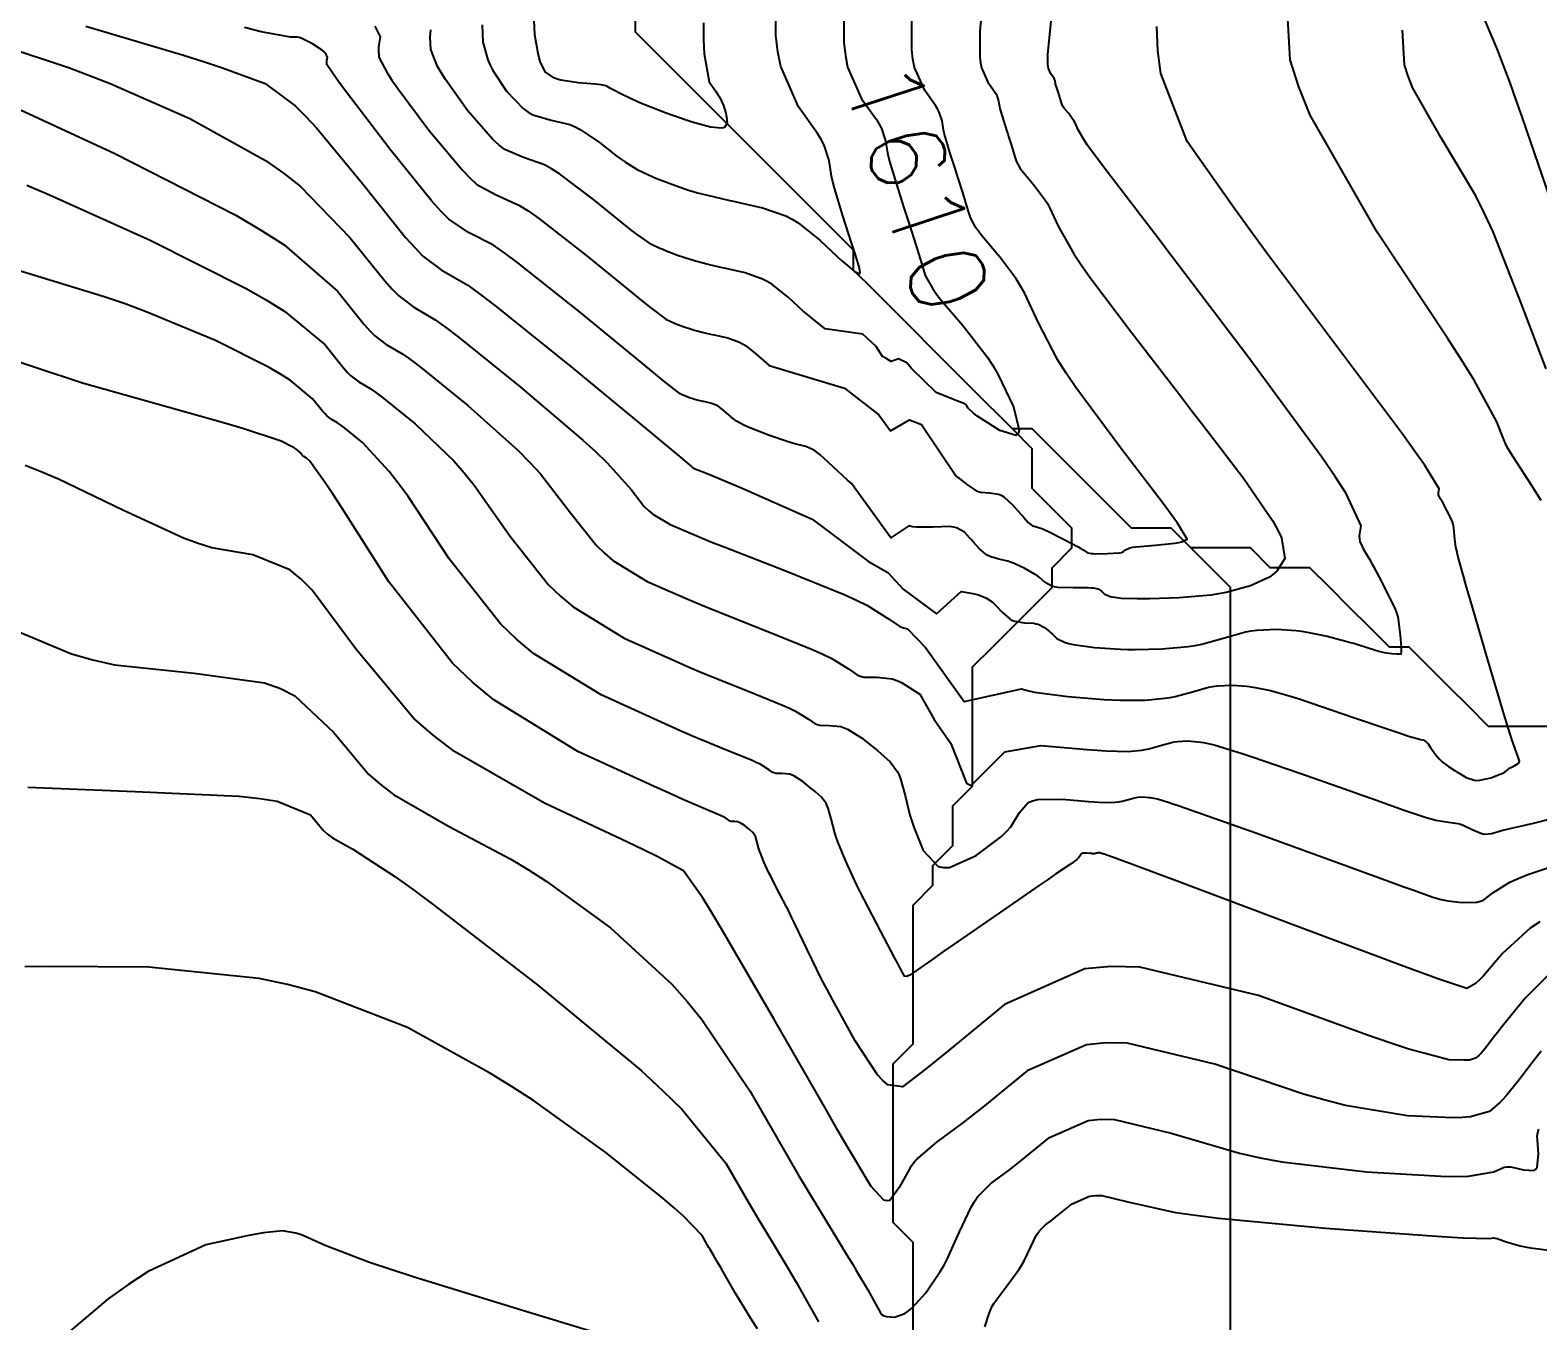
# Model space of a CAD drawing. Header units: metres. Extents: x 837117 to 838477, y 1189012 to 1191015.
# Drawn here: x 837686.6 to 837762.5, y 1190836.9 to 1190901.9 of the extents above; entities that cross this region are included whole.
import ezdxf

# ---------------------------------------------------------------- set-up
doc = ezdxf.new("R2010")
doc.units = ezdxf.units.M
doc.header["$LTSCALE"] = 0.3
doc.layers.add('COTAS 10', color=1, linetype='Continuous')
doc.layers.add('COTAS INT', color=252, linetype='Continuous')
doc.layers.add('DRENAJE', color=5, linetype='Continuous', lineweight=25)
doc.styles.get("Standard").update_dxf_attribs({"font": 'simplex.shx'})

msp = doc.modelspace()

# ---------------------------------------------------------------- linework, layer by layer
at = {"layer": 'COTAS 10'}
for points, elevation in [([(837762.673, 1190878.242), (837762.196, 1190879.019), (837761.275, 1190880.45), (837760.97, 1190880.934), (837760.881, 1190881.115), (837760.791, 1190881.316), (837760.45, 1190882.212), (837759.309, 1190884.301), (837758.715, 1190885.255), (837758, 1190886.372), (837754.41, 1190891.762), (837751.04, 1190897.657), (837750.464, 1190899.092), (837750.041, 1190900.442), (837749.803, 1190904.607)], 1620), ([(837727.535, 1190904.194), (837727.541, 1190901.321), (837727.622, 1190900.67), (837727.737, 1190900.083), (837728.44, 1190898.487), (837729.189, 1190897.442), (837729.334, 1190897.202), (837729.451, 1190896.984), (837729.647, 1190896.374), (837729.742, 1190895.753), (837729.795, 1190895.527), (837729.86, 1190895.278), (837730.192, 1190894.184), (837730.577, 1190892.997), (837730.676, 1190892.689), (837730.771, 1190892.39), (837731.086, 1190891.388), (837731.47, 1190890.147), (837731.644, 1190889.585), (837732.025, 1190888.909), (837732.214, 1190888.648), (837732.439, 1190888.356), (837733.552, 1190887.038), (837734.762, 1190885.486), (837735.048, 1190885.047), (837735.312, 1190884.604), (837736.091, 1190882.973), (837736.374, 1190881.782), (837736.326, 1190881.617), (837736.224, 1190881.524), (837735.398, 1190881.78), (837734.435, 1190882.39), (837734.246, 1190882.52), (837734.091, 1190882.632), (837733.811, 1190882.895), (837733.748, 1190883.021), (837733.73, 1190883.046), (837733.712, 1190883.068), (837733.645, 1190883.112), (837733.38, 1190883.211), (837733.238, 1190883.267), (837733.066, 1190883.335), (837732.195, 1190883.685), (837730.959, 1190884.898), (837730.713, 1190885.182), (837730.295, 1190885.391), (837729.937, 1190885.241), (837729.625, 1190885.433), (837729.49, 1190885.496), (837729.175, 1190885.998), (837728.499, 1190886.633), (837726.612, 1190886.892), (837725.911, 1190887.441), (837725.709, 1190887.611), (837725.504, 1190887.788), (837724.735, 1190888.493), (837723.923, 1190889.14), (837723.691, 1190889.281), (837723.456, 1190889.405), (837722.58, 1190889.715), (837721.748, 1190889.902), (837721.541, 1190889.948), (837721.344, 1190889.992), (837720.715, 1190890.133), (837720.133, 1190890.28), (837719.966, 1190890.329), (837719.797, 1190890.381), (837719.163, 1190890.597), (837718.566, 1190890.827), (837718.42, 1190890.887), (837718.283, 1190890.947), (837717.856, 1190891.149), (837717.18, 1190891.615), (837716.886, 1190891.84), (837716.545, 1190892.107), (837714.928, 1190893.418), (837713.22, 1190894.704), (837712.823, 1190894.955), (837712.458, 1190895.16), (837711.413, 1190895.521), (837710.474, 1190895.922), (837710.176, 1190896.153), (837709.862, 1190896.435), (837708.593, 1190897.889), (837707.472, 1190899.451), (837707.252, 1190899.802), (837707.071, 1190900.117), (837706.743, 1190900.963), (837706.713, 1190901.593), (837706.719, 1190901.772), (837706.732, 1190901.953)], 1610), ([(837684.919, 1190898.449), (837690.814, 1190895.723), (837696.912, 1190892.623), (837698.213, 1190891.852), (837699.345, 1190891.12), (837702.037, 1190888.793), (837703.383, 1190887.117), (837703.669, 1190886.795), (837703.916, 1190886.535), (837704.492, 1190886.108), (837705.32, 1190885.623), (837705.727, 1190885.325), (837706.21, 1190884.957), (837708.595, 1190883.038), (837711.145, 1190880.762), (837711.732, 1190880.168), (837712.268, 1190879.59), (837713.773, 1190877.633), (837715.077, 1190875.975), (837715.485, 1190875.585), (837715.914, 1190875.225), (837717.633, 1190874.173), (837719.682, 1190873.27), (837720.318, 1190873.003), (837720.984, 1190872.73), (837723.639, 1190871.683), (837726.007, 1190870.723), (837726.493, 1190870.504), (837726.905, 1190870.306), (837727.78, 1190869.76), (837728.238, 1190869.444), (837728.388, 1190869.391), (837728.547, 1190869.354), (837729.206, 1190869.341), (837729.979, 1190869.262), (837730.211, 1190869.182), (837730.45, 1190869.077), (837731.38, 1190868.488), (837732.092, 1190867.217), (837732.94, 1190866.006), (837733.727, 1190864.008), (837733.969, 1190863.887), (837735.664, 1190865.582), (837737.468, 1190865.899), (837739.802, 1190865.697), (837740.309, 1190865.661), (837740.756, 1190865.634), (837741.866, 1190865.608), (837742.552, 1190865.673), (837742.732, 1190865.702), (837742.907, 1190865.736), (837743.5, 1190865.901), (837744.053, 1190866.056), (837744.203, 1190866.084), (837744.35, 1190866.106), (837744.868, 1190866.131), (837745.38, 1190866.092), (837745.524, 1190866.073), (837745.669, 1190866.051), (837746.198, 1190865.942), (837747.186, 1190865.642), (837747.62, 1190865.499), (837748.123, 1190865.33), (837750.522, 1190864.505), (837753.063, 1190863.616), (837753.657, 1190863.406), (837754.203, 1190863.213), (837755.778, 1190862.648), (837756.888, 1190862.274), (837757.141, 1190862.202), (837757.371, 1190862.142), (837758.004, 1190862.038), (837758.481, 1190861.972), (837758.611, 1190861.936), (837758.741, 1190861.894), (837759.205, 1190861.677), (837759.635, 1190861.484), (837759.744, 1190861.457), (837759.848, 1190861.44), (837760.184, 1190861.472), (837760.523, 1190861.576), (837760.629, 1190861.605), (837760.739, 1190861.633), (837761.18, 1190861.737), (837761.781, 1190861.874), (837761.992, 1190861.925), (837762.223, 1190861.98), (837763.22, 1190862.225)], 1620), ([(837684.808, 1190872.111), (837688.632, 1190870.528), (837689.712, 1190870.222), (837690.8, 1190869.972), (837694.808, 1190869.545), (837698.359, 1190869.056), (837699.16, 1190868.767), (837699.882, 1190868.411), (837701.833, 1190866.571), (837703.595, 1190864.46), (837704.199, 1190863.934), (837704.853, 1190863.433), (837707.631, 1190861.833), (837710.773, 1190860.174), (837711.655, 1190859.636), (837712.544, 1190859.063), (837715.798, 1190856.71), (837718.876, 1190853.883), (837719.653, 1190853.012), (837720.397, 1190852.102), (837722.812, 1190848.498), (837724.777, 1190845.089), (837725.236, 1190844.303), (837725.659, 1190843.586), (837726.883, 1190841.565), (837727.768, 1190840.133), (837727.979, 1190839.787), (837728.173, 1190839.463), (837728.75, 1190838.473), (837729.144, 1190837.77), (837729.223, 1190837.627), (837729.29, 1190837.506), (837729.424, 1190837.254), (837729.557, 1190837.167), (837729.623, 1190837.149), (837729.701, 1190837.135), (837730.091, 1190837.107), (837730.621, 1190837.29), (837730.789, 1190837.409), (837730.966, 1190837.557), (837731.678, 1190838.337), (837732.407, 1190839.399), (837732.594, 1190839.725), (837732.775, 1190840.065), (837733.375, 1190841.407), (837733.956, 1190842.65), (837734.126, 1190842.927), (837734.3, 1190843.176), (837734.957, 1190843.834), (837735.824, 1190844.476), (837736.131, 1190844.715), (837736.466, 1190844.981), (837737.913, 1190846.161), (837739.848, 1190847.018), (837740.49, 1190847.079), (837741.178, 1190847.065), (837744.045, 1190846.379), (837747.481, 1190845.36), (837748.527, 1190845.135), (837749.613, 1190844.935), (837753.879, 1190844.42), (837757.62, 1190844.207), (837758.376, 1190844.197), (837759.011, 1190844.209), (837760.29, 1190844.427), (837760.817, 1190844.661), (837760.977, 1190844.682), (837761.142, 1190844.684), (837761.789, 1190844.532), (837762.322, 1190844.485), (837762.415, 1190844.552), (837762.485, 1190844.655), (837762.542, 1190845.318), (837762.486, 1190846.053), (837762.484, 1190846.201), (837762.489, 1190846.326), (837762.556, 1190846.578)], 1630)]:
    msp.add_lwpolyline(points, dxfattribs=dict(at, elevation=elevation))
at = {"layer": 'COTAS INT'}
for points, elevation in [([(837709.319, 1190902.211), (837709.362, 1190901.337), (837709.605, 1190900.439), (837709.723, 1190900.175), (837709.862, 1190899.904), (837710.548, 1190898.869), (837711.396, 1190897.989), (837711.638, 1190897.815), (837711.884, 1190897.671), (837712.797, 1190897.403), (837713.74, 1190897.188), (837714.004, 1190897.077), (837714.27, 1190896.944), (837715.242, 1190896.28), (837716.129, 1190895.578), (837716.341, 1190895.422), (837716.538, 1190895.283), (837717.131, 1190894.916), (837717.703, 1190894.645), (837717.887, 1190894.566), (837718.082, 1190894.485), (837718.88, 1190894.177), (837719.728, 1190893.888), (837719.955, 1190893.818), (837720.178, 1190893.753), (837720.956, 1190893.556), (837721.798, 1190893.368), (837722.062, 1190893.309), (837722.339, 1190893.247), (837723.452, 1190892.997), (837724.624, 1190892.582), (837724.938, 1190892.416), (837725.249, 1190892.228), (837726.335, 1190891.363), (837727.248, 1190890.505), (837727.449, 1190890.322), (837727.628, 1190890.161), (837728.088, 1190889.778), (837728.316, 1190889.674), (837728.348, 1190889.69), (837728.367, 1190889.726), (837728.324, 1190890.018), (837728.118, 1190890.667), (837728.034, 1190890.927), (837727.938, 1190891.223), (837727.494, 1190892.583), (837727.07, 1190893.979), (837726.988, 1190894.297), (837726.92, 1190894.585), (837726.799, 1190895.377), (837726.549, 1190896.154), (837726.399, 1190896.432), (837726.215, 1190896.738), (837725.26, 1190898.071), (837724.364, 1190900.106), (837724.217, 1190900.855), (837724.114, 1190901.684), (837724.105, 1190905.348)], 1608), ([(837734.614, 1190904.261), (837734.393, 1190901.887), (837734.396, 1190900.594), (837734.433, 1190900.302), (837734.484, 1190900.037), (837734.801, 1190899.319), (837735.137, 1190898.849), (837735.202, 1190898.742), (837735.255, 1190898.643), (837735.343, 1190898.369), (837735.386, 1190898.09), (837735.41, 1190897.988), (837735.439, 1190897.876), (837735.588, 1190897.384), (837735.762, 1190896.85), (837735.806, 1190896.711), (837735.849, 1190896.577), (837735.99, 1190896.126), (837736.163, 1190895.568), (837736.242, 1190895.315), (837736.413, 1190895.011), (837736.498, 1190894.894), (837736.599, 1190894.763), (837737.1, 1190894.169), (837737.66, 1190893.43), (837737.799, 1190893.207), (837737.93, 1190892.975), (837738.346, 1190892.072), (837739.138, 1190890.665), (837739.507, 1190890.117), (837739.941, 1190889.499), (837742.048, 1190886.693), (837744.45, 1190883.59), (837745.07, 1190882.785), (837745.671, 1190882.003), (837747.677, 1190879.372), (837749.14, 1190877.243), (837749.399, 1190876.777), (837749.594, 1190876.365), (837749.77, 1190875.322), (837749.359, 1190874.688), (837749.184, 1190874.534), (837748.984, 1190874.388), (837748.039, 1190873.939), (837746.808, 1190873.61), (837746.427, 1190873.541), (837746.028, 1190873.481), (837744.439, 1190873.344), (837742.958, 1190873.294), (837742.627, 1190873.289), (837742.329, 1190873.288), (837741.538, 1190873.317), (837741.063, 1190873.38), (837740.964, 1190873.401), (837740.88, 1190873.424), (837740.694, 1190873.517), (837740.597, 1190873.618), (837740.568, 1190873.644), (837740.538, 1190873.671), (837740.423, 1190873.762), (837740.148, 1190873.827), (837740.017, 1190873.838), (837739.862, 1190873.845), (837739.104, 1190873.841), (837738.331, 1190873.866), (837738.166, 1190873.892), (837738.023, 1190873.925), (837737.682, 1190874.113), (837737.402, 1190874.367), (837737.297, 1190874.443), (837737.18, 1190874.521), (837736.658, 1190874.822), (837736.092, 1190875.086), (837735.948, 1190875.14), (837735.808, 1190875.187), (837735.35, 1190875.289), (837734.945, 1190875.4), (837734.838, 1190875.453), (837734.735, 1190875.515), (837734.384, 1190875.818), (837734.065, 1190876.169), (837733.982, 1190876.261), (837733.901, 1190876.351), (837733.627, 1190876.659), (837733.23, 1190876.875), (837733.071, 1190876.908), (837732.891, 1190876.929), (837732.062, 1190876.908), (837731.204, 1190876.899), (837731.006, 1190876.928), (837730.824, 1190876.971), (837729.91, 1190876.366), (837727.925, 1190879.096), (837727.724, 1190879.273), (837726.996, 1190879.965), (837726.344, 1190880.565), (837726.19, 1190880.683), (837726.047, 1190880.781), (837725.629, 1190880.965), (837725.141, 1190881.081), (837724.955, 1190881.137), (837724.747, 1190881.203), (837723.808, 1190881.528), (837722.894, 1190881.875), (837722.701, 1190881.955), (837722.534, 1190882.029), (837722.144, 1190882.235), (837721.917, 1190882.413), (837721.852, 1190882.468), (837721.785, 1190882.526), (837721.536, 1190882.755), (837721.272, 1190882.964), (837721.197, 1190883.01), (837721.121, 1190883.05), (837720.837, 1190883.151), (837720.567, 1190883.211), (837720.5, 1190883.226), (837720.436, 1190883.241), (837720.232, 1190883.286), (837720.043, 1190883.334), (837719.989, 1190883.35), (837719.934, 1190883.367), (837719.728, 1190883.437), (837719.535, 1190883.511), (837719.488, 1190883.531), (837719.443, 1190883.55), (837719.305, 1190883.616), (837718.464, 1190884.28), (837717.976, 1190884.676), (837717.378, 1190885.164), (837714.3, 1190887.696), (837711.121, 1190890.224), (837710.461, 1190890.71), (837709.895, 1190891.104), (837708.644, 1190891.756), (837707.653, 1190892.424), (837707.251, 1190892.829), (837706.794, 1190893.329), (837704.683, 1190895.928), (837702.692, 1190898.544), (837702.31, 1190899.056), (837702.003, 1190899.474), (837701.506, 1190900.215), (837701.499, 1190900.356), (837701.5, 1190900.396), (837701.503, 1190900.436), (837701.526, 1190900.587), (837701.432, 1190900.781), (837701.361, 1190900.85), (837701.271, 1190900.925), (837700.784, 1190901.249), (837700.239, 1190901.522), (837700.113, 1190901.565), (837699.997, 1190901.594), (837699.668, 1190901.58), (837698.193, 1190901.86), (837697.356, 1190902.073)], 1614), ([(837703.922, 1190902.141), (837704.18, 1190901.607), (837704.118, 1190901.195), (837704.11, 1190901.084), (837704.106, 1190900.974), (837704.124, 1190900.589), (837704.537, 1190899.796), (837704.781, 1190899.429), (837705.082, 1190898.998), (837706.638, 1190896.908), (837708.328, 1190894.882), (837708.714, 1190894.491), (837709.063, 1190894.173), (837710.028, 1190893.638), (837711.177, 1190893.132), (837711.642, 1190892.833), (837712.171, 1190892.464), (837714.614, 1190890.557), (837716.962, 1190888.636), (837717.431, 1190888.258), (837717.822, 1190887.947), (837718.58, 1190887.383), (837718.863, 1190887.248), (837718.954, 1190887.209), (837719.051, 1190887.169), (837719.446, 1190887.017), (837719.865, 1190886.874), (837719.978, 1190886.839), (837720.088, 1190886.807), (837720.473, 1190886.709), (837720.89, 1190886.617), (837721.02, 1190886.587), (837721.158, 1190886.557), (837721.708, 1190886.433), (837722.289, 1190886.228), (837722.444, 1190886.145), (837722.598, 1190886.052), (837723.135, 1190885.624), (837723.645, 1190885.157), (837723.781, 1190885.04), (837727.588, 1190883.898), (837729.309, 1190882.562), (837729.897, 1190881.748), (837730.855, 1190882.311), (837731.462, 1190882.077), (837733.201, 1190879.475), (837733.346, 1190879.37), (837733.797, 1190879.011), (837734.203, 1190878.743), (837734.32, 1190878.696), (837734.439, 1190878.661), (837734.885, 1190878.631), (837735.346, 1190878.565), (837735.474, 1190878.507), (837735.602, 1190878.431), (837736.067, 1190878.015), (837736.469, 1190877.56), (837736.558, 1190877.46), (837736.637, 1190877.371), (837736.841, 1190877.145), (837736.988, 1190877.018), (837737.031, 1190876.992), (837737.076, 1190876.97), (837737.246, 1190876.923), (837737.564, 1190876.814), (837737.702, 1190876.753), (837737.861, 1190876.678), (837738.617, 1190876.294), (837739.348, 1190875.904), (837739.491, 1190875.824), (837739.609, 1190875.757), (837739.824, 1190875.618), (837740.009, 1190875.576), (837740.108, 1190875.569), (837740.227, 1190875.566), (837740.832, 1190875.571), (837741.422, 1190875.613), (837741.533, 1190875.631), (837741.62, 1190875.652), (837741.742, 1190875.754), (837741.956, 1190875.866), (837742.101, 1190875.894), (837742.282, 1190875.92), (837743.247, 1190876.003), (837744.225, 1190876.093), (837744.416, 1190876.124), (837744.571, 1190876.157), (837744.841, 1190876.3), (837744.354, 1190877.099), (837744.032, 1190877.546), (837743.628, 1190878.092), (837741.495, 1190880.879), (837739.237, 1190883.936), (837738.755, 1190884.653), (837738.334, 1190885.312), (837737.334, 1190887.223), (837736.664, 1190888.679), (837736.452, 1190889.052), (837736.229, 1190889.412), (837735.417, 1190890.484), (837735.326, 1190890.603), (837734.519, 1190891.559), (837734.356, 1190891.771), (837734.219, 1190891.96), (837733.943, 1190892.45), (837733.817, 1190892.857), (837733.538, 1190893.757), (837733.31, 1190894.484), (837733.241, 1190894.7), (837733.169, 1190894.923), (837732.89, 1190895.784), (837732.649, 1190896.577), (837732.602, 1190896.758), (837732.564, 1190896.921), (837732.495, 1190897.372), (837732.353, 1190897.814), (837732.268, 1190897.972), (837732.163, 1190898.146), (837731.62, 1190898.903), (837731.111, 1190900.06), (837731.027, 1190900.486), (837730.969, 1190900.957), (837730.964, 1190903.041)], 1612), ([(837759.588, 1190903.018), (837760.441, 1190901.006), (837761.093, 1190899.281), (837761.382, 1190898.472), (837761.718, 1190897.519), (837763.322, 1190892.881)], 1624), ([(837685.137, 1190901.171), (837688.527, 1190900.048), (837689.537, 1190899.664), (837690.579, 1190899.249), (837694.602, 1190897.487), (837698.41, 1190895.372), (837699.317, 1190894.734), (837700.159, 1190894.074), (837702.664, 1190891.503), (837704.426, 1190889.311), (837704.799, 1190888.89), (837705.123, 1190888.549), (837705.876, 1190887.991), (837706.96, 1190887.355), (837707.491, 1190886.966), (837708.124, 1190886.485), (837711.244, 1190883.975), (837714.397, 1190881.286), (837715.05, 1190880.692), (837715.607, 1190880.163), (837716.826, 1190878.794), (837717.49, 1190877.948), (837717.698, 1190877.749), (837717.917, 1190877.566), (837718.794, 1190877.029), (837720.256, 1190876.408), (837720.844, 1190876.171), (837721.511, 1190875.906), (837724.582, 1190874.713), (837727.566, 1190873.504), (837728.177, 1190873.229), (837728.697, 1190872.979), (837729.798, 1190872.291), (837730.368, 1190871.893), (837730.551, 1190871.826), (837730.747, 1190871.778), (837731.668, 1190870.849), (837733.606, 1190868.125), (837736.499, 1190868.75), (837736.797, 1190868.67), (837737.146, 1190868.596), (837738.825, 1190868.371), (837740.644, 1190868.227), (837741.082, 1190868.203), (837741.49, 1190868.187), (837742.724, 1190868.187), (837743.725, 1190868.281), (837743.987, 1190868.323), (837744.243, 1190868.373), (837745.11, 1190868.614), (837745.917, 1190868.841), (837746.135, 1190868.882), (837746.35, 1190868.914), (837747.106, 1190868.95), (837747.854, 1190868.892), (837748.064, 1190868.865), (837748.275, 1190868.832), (837749.047, 1190868.673), (837750.162, 1190868.349), (837750.59, 1190868.213), (837751.069, 1190868.056), (837753.227, 1190867.319), (837755.265, 1190866.619), (837755.668, 1190866.485), (837756.001, 1190866.377), (837756.624, 1190866.201), (837756.78, 1190866.164), (837756.819, 1190866.143), (837756.857, 1190866.117), (837756.98, 1190865.986), (837757.105, 1190865.807), (837757.144, 1190865.75), (837757.184, 1190865.691), (837757.348, 1190865.456), (837757.555, 1190865.207), (837757.624, 1190865.141), (837757.698, 1190865.075), (837758.004, 1190864.845), (837758.349, 1190864.623), (837758.446, 1190864.562), (837758.545, 1190864.502), (837758.908, 1190864.287), (837759.32, 1190864.156), (837759.45, 1190864.148), (837759.587, 1190864.153), (837760.135, 1190864.274), (837760.619, 1190864.452), (837760.715, 1190864.494), (837760.794, 1190864.532), (837760.943, 1190864.641), (837761.029, 1190864.731), (837761.07, 1190864.758), (837761.117, 1190864.785), (837761.348, 1190864.889), (837761.544, 1190865.02), (837761.569, 1190865.065), (837761.581, 1190865.113), (837761.521, 1190865.317), (837761.197, 1190866.214), (837761.044, 1190866.699), (837760.862, 1190867.287), (837759.975, 1190870.265), (837759.097, 1190873.272), (837758.922, 1190873.878), (837758.775, 1190874.385), (837758.489, 1190875.396), (837758.405, 1190875.786), (837758.385, 1190875.901), (837758.367, 1190876.019), (837758.317, 1190876.473), (837758.274, 1190876.877), (837758.26, 1190876.964), (837758.246, 1190877.041), (837758.191, 1190877.227), (837758.116, 1190877.378), (837758.089, 1190877.431), (837758.059, 1190877.49), (837757.93, 1190877.745), (837757.79, 1190878.013), (837757.753, 1190878.079), (837757.717, 1190878.142), (837757.593, 1190878.342), (837757.512, 1190878.525), (837757.503, 1190878.578), (837757.499, 1190878.631), (837757.532, 1190878.83), (837756.801, 1190880.035), (837756.314, 1190880.723), (837755.705, 1190881.564), (837752.48, 1190885.877), (837748.859, 1190890.714), (837748, 1190891.884), (837747.204, 1190892.981), (837744.848, 1190896.332), (837743.518, 1190899.757), (837743.368, 1190900.9), (837743.314, 1190902.129)], 1618), ([(837689.365, 1190902.135), (837694.282, 1190900.675), (837695.329, 1190900.346), (837696.239, 1190900.05), (837698.39, 1190899.25), (837699.909, 1190898.121), (837700.42, 1190897.616), (837700.972, 1190897.028), (837703.292, 1190894.213), (837705.469, 1190891.504), (837705.93, 1190890.984), (837706.329, 1190890.563), (837707.26, 1190889.873), (837708.599, 1190889.088), (837709.256, 1190888.607), (837710.037, 1190888.012), (837713.892, 1190884.911), (837717.648, 1190881.811), (837718.367, 1190881.216), (837718.946, 1190880.736), (837719.878, 1190879.954), (837719.903, 1190879.921), (837719.911, 1190879.913), (837719.92, 1190879.906), (837719.954, 1190879.886), (837720.097, 1190879.829), (837720.174, 1190879.798), (837720.268, 1190879.762), (837720.743, 1190879.579), (837721.896, 1190879.094), (837722.416, 1190878.867), (837723.025, 1190878.599), (837725.95, 1190877.299), (837728.794, 1190875.18), (837729.77, 1190874.622), (837730.537, 1190873.785), (837732.211, 1190872.53), (837733.455, 1190873.654), (837734.053, 1190873.559), (837734.194, 1190873.528), (837734.323, 1190873.493), (837734.698, 1190873.349), (837735.012, 1190873.138), (837735.102, 1190873.062), (837735.194, 1190872.978), (837735.539, 1190872.608), (837735.925, 1190872.272), (837736.043, 1190872.209), (837736.166, 1190872.159), (837736.649, 1190872.089), (837737.117, 1190872.062), (837737.229, 1190872.039), (837737.335, 1190872.01), (837737.655, 1190871.852), (837737.915, 1190871.646), (837737.983, 1190871.586), (837738.049, 1190871.526), (837738.27, 1190871.299), (837738.69, 1190871.087), (837738.881, 1190871.036), (837739.104, 1190870.988), (837740.181, 1190870.844), (837741.487, 1190870.757), (837741.854, 1190870.746), (837742.224, 1190870.741), (837743.582, 1190870.766), (837744.899, 1190870.889), (837745.243, 1190870.945), (837745.579, 1190871.011), (837746.719, 1190871.327), (837747.781, 1190871.625), (837748.067, 1190871.679), (837748.35, 1190871.721), (837749.344, 1190871.769), (837750.328, 1190871.693), (837750.603, 1190871.657), (837750.881, 1190871.614), (837751.896, 1190871.405), (837752.837, 1190871.162), (837753.068, 1190871.098), (837753.286, 1190871.035), (837753.963, 1190870.82), (837754.506, 1190870.651), (837754.638, 1190870.618), (837754.762, 1190870.59), (837755.147, 1190870.538), (837755.423, 1190870.525), (837755.48, 1190870.522), (837755.527, 1190870.518), (837755.625, 1190870.507), (837755.645, 1190870.648), (837755.644, 1190870.74), (837755.639, 1190870.856), (837755.596, 1190871.467), (837755.515, 1190872.139), (837755.487, 1190872.293), (837755.456, 1190872.434), (837755.321, 1190872.826), (837755.124, 1190873.215), (837755.054, 1190873.354), (837754.978, 1190873.506), (837754.645, 1190874.166), (837754.282, 1190874.858), (837754.187, 1190875.03), (837754.093, 1190875.193), (837753.773, 1190875.71), (837753.563, 1190876.184), (837753.539, 1190876.32), (837753.529, 1190876.458), (837753.616, 1190876.974), (837752.858, 1190878.593), (837752.316, 1190879.427), (837751.629, 1190880.428), (837747.949, 1190885.434), (837744.042, 1190890.584), (837743.211, 1190891.675), (837742.49, 1190892.622), (837740.795, 1190894.832), (837739.977, 1190895.922), (837739.809, 1190896.161), (837739.665, 1190896.375), (837739.358, 1190896.921), (837739.196, 1190897.272), (837739.145, 1190897.362), (837739.091, 1190897.448), (837738.874, 1190897.736), (837738.679, 1190897.966), (837738.64, 1190898.017), (837738.607, 1190898.062), (837738.54, 1190898.181), (837738.51, 1190898.279), (837738.443, 1190898.496), (837738.388, 1190898.671), (837738.371, 1190898.723), (837738.354, 1190898.777), (837738.287, 1190898.984), (837738.229, 1190899.175), (837738.217, 1190899.219), (837738.208, 1190899.258), (837738.191, 1190899.367), (837738.157, 1190899.473), (837738.137, 1190899.511), (837738.111, 1190899.553), (837737.981, 1190899.736), (837737.858, 1190900.014), (837737.838, 1190900.117), (837737.824, 1190900.231), (837737.822, 1190900.733), (837738.016, 1190902.557)], 1616), ([(837720.484, 1190902.305), (837720.483, 1190901.46), (837720.504, 1190900.751), (837720.764, 1190899.336), (837721.121, 1190898.838), (837721.202, 1190898.708), (837721.276, 1190898.581), (837721.478, 1190898.15), (837721.601, 1190897.763), (837721.624, 1190897.664), (837721.643, 1190897.568), (837721.671, 1190897.25), (837721.542, 1190897.042), (837721.46, 1190897.015), (837721.359, 1190897.001), (837720.83, 1190897.06), (837720.087, 1190897.256), (837719.852, 1190897.328), (837719.603, 1190897.407), (837718.597, 1190897.757), (837717.598, 1190898.142), (837717.353, 1190898.244), (837717.123, 1190898.343), (837716.407, 1190898.682), (837715.897, 1190898.95), (837715.796, 1190899.004), (837715.712, 1190899.05), (837715.556, 1190899.141), (837715.319, 1190899.185), (837715.185, 1190899.2), (837715.021, 1190899.216), (837714.181, 1190899.285), (837713.294, 1190899.419), (837713.101, 1190899.476), (837712.93, 1190899.542), (837712.503, 1190899.85), (837712.253, 1190900.357), (837712.194, 1190900.548), (837712.139, 1190900.76), (837711.98, 1190901.711), (837711.926, 1190902.829)], 1606), ([(837762.928, 1190884.874), (837761.666, 1190888.189), (837760.255, 1190891.782), (837759.827, 1190892.702), (837759.382, 1190893.59), (837757.641, 1190896.524), (837756.219, 1190899.011), (837755.976, 1190899.617), (837755.798, 1190900.187), (837755.697, 1190901.944)], 1622), ([(837686.386, 1190894.135), (837687.527, 1190893.651), (837692.591, 1190891.369), (837697.473, 1190888.914), (837698.5, 1190888.322), (837699.385, 1190887.768), (837701.409, 1190886.083), (837702.341, 1190884.924), (837702.538, 1190884.701), (837702.709, 1190884.521), (837703.107, 1190884.226), (837703.681, 1190883.89), (837703.962, 1190883.684), (837704.296, 1190883.429), (837705.946, 1190882.102), (837707.893, 1190880.237), (837708.415, 1190879.644), (837708.929, 1190879.017), (837710.721, 1190876.473), (837712.664, 1190874.002), (837713.272, 1190873.421), (837713.911, 1190872.884), (837716.473, 1190871.316), (837719.108, 1190870.131), (837719.792, 1190869.835), (837720.457, 1190869.553), (837722.695, 1190868.652), (837724.449, 1190867.941), (837724.809, 1190867.779), (837725.114, 1190867.632), (837725.762, 1190867.228), (837726.101, 1190866.994), (837726.212, 1190866.955), (837726.33, 1190866.927), (837726.818, 1190866.918), (837727.39, 1190866.86), (837727.562, 1190866.8), (837727.739, 1190866.722), (837728.428, 1190866.286), (837729.092, 1190865.761), (837729.255, 1190865.628), (837729.407, 1190865.5), (837729.881, 1190865.079), (837730.246, 1190864.585), (837730.331, 1190864.41), (837730.408, 1190864.219), (837730.629, 1190863.392), (837730.876, 1190862.396), (837730.97, 1190862.099), (837731.076, 1190861.793), (837731.551, 1190860.608), (837732.293, 1190859.811), (837732.567, 1190859.749), (837732.87, 1190859.756), (837734.214, 1190860.355), (837735.483, 1190861.327), (837735.74, 1190861.569), (837735.956, 1190861.799), (837736.394, 1190862.535), (837736.829, 1190863.038), (837737.044, 1190863.121), (837737.3, 1190863.181), (837738.562, 1190863.193), (837739.867, 1190863.08), (837740.15, 1190863.06), (837740.398, 1190863.044), (837741.008, 1190863.03), (837741.379, 1190863.065), (837741.476, 1190863.08), (837741.57, 1190863.099), (837741.891, 1190863.188), (837742.19, 1190863.272), (837742.27, 1190863.287), (837742.35, 1190863.299), (837742.63, 1190863.312), (837742.907, 1190863.291), (837742.984, 1190863.281), (837743.062, 1190863.269), (837743.348, 1190863.21), (837743.882, 1190863.048), (837744.116, 1190862.971), (837744.389, 1190862.879), (837745.684, 1190862.434), (837747.625, 1190861.746), (837748.304, 1190861.503), (837749.044, 1190861.236), (837752.228, 1190860.081), (837755.174, 1190859.007), (837755.764, 1190858.791), (837756.257, 1190858.611), (837757.222, 1190858.256), (837757.648, 1190858.14), (837757.801, 1190858.11), (837757.969, 1190858.081), (837758.701, 1190857.987), (837759.443, 1190858.009), (837759.617, 1190858.053), (837759.778, 1190858.115), (837760.245, 1190858.476), (837761.107, 1190859.025), (837761.517, 1190859.205), (837762, 1190859.397), (837764.362, 1190860.193)], 1622), ([(837762.604, 1190857.016), (837762.129, 1190856.707), (837760.736, 1190855.427), (837759.766, 1190854.299), (837759.557, 1190854.086), (837759.374, 1190853.917), (837758.926, 1190853.664), (837757.468, 1190854.153), (837756.649, 1190854.45), (837755.649, 1190854.818), (837750.535, 1190856.733), (837745.372, 1190858.68), (837744.34, 1190859.068), (837743.482, 1190859.391), (837741.821, 1190860.012), (837741.347, 1190860.184), (837741.237, 1190860.224), (837741.136, 1190860.26), (837740.847, 1190860.362), (837740.654, 1190860.429), (837740.613, 1190860.442), (837740.578, 1190860.454), (837740.499, 1190860.478), (837740.456, 1190860.487), (837740.444, 1190860.489), (837740.433, 1190860.49), (837740.392, 1190860.493), (837740.35, 1190860.491), (837740.338, 1190860.49), (837740.326, 1190860.487), (837740.282, 1190860.475), (837740.234, 1190860.462), (837740.22, 1190860.459), (837740.205, 1190860.456), (837740.15, 1190860.451), (837740.059, 1190860.453), (837740.022, 1190860.456), (837739.98, 1190860.459), (837739.786, 1190860.476), (837739.598, 1190860.474), (837739.56, 1190860.465), (837739.528, 1190860.452), (837739.463, 1190860.378), (837739.378, 1190860.255), (837739.334, 1190860.212), (837739.281, 1190860.166), (837739.012, 1190859.967), (837738.231, 1190859.431), (837737.854, 1190859.172), (837737.408, 1190858.866), (837735.219, 1190857.36), (837733.003, 1190855.83), (837732.54, 1190855.508), (837732.143, 1190855.23), (837731.251, 1190854.594), (837730.868, 1190854.333), (837730.791, 1190854.292), (837730.726, 1190854.265), (837730.598, 1190854.277), (837730.384, 1190854.69), (837730.265, 1190854.915), (837730.121, 1190855.187), (837729.387, 1190856.571), (837728.571, 1190858.141), (837728.375, 1190858.531), (837728.192, 1190858.902), (837727.643, 1190860.082), (837727.247, 1190861.049), (837727.162, 1190861.286), (837727.088, 1190861.509), (837726.906, 1190862.204), (837726.763, 1190862.741), (837726.712, 1190862.865), (837726.657, 1190862.979), (837726.42, 1190863.3), (837726.112, 1190863.573), (837726.013, 1190863.657), (837725.908, 1190863.743), (837725.476, 1190864.084), (837725.029, 1190864.368), (837724.913, 1190864.418), (837724.802, 1190864.457), (837724.43, 1190864.495), (837724.113, 1190864.501), (837724.036, 1190864.519), (837723.964, 1190864.545), (837723.744, 1190864.696), (837723.323, 1190864.959), (837723.124, 1190865.054), (837722.891, 1190865.16), (837721.751, 1190865.622), (837719.929, 1190866.377), (837719.266, 1190866.667), (837718.534, 1190866.992), (837715.313, 1190868.46), (837711.908, 1190870.543), (837711.059, 1190871.257), (837710.25, 1190872.029), (837707.669, 1190875.313), (837705.589, 1190878.444), (837705.097, 1190879.12), (837704.642, 1190879.713), (837703.298, 1190881.166), (837702.383, 1190881.902), (837702.197, 1190882.043), (837702.041, 1190882.157), (837701.723, 1190882.344), (837701.502, 1190882.507), (837701.408, 1190882.607), (837701.298, 1190882.731), (837700.781, 1190883.374), (837699.659, 1190884.308), (837699.168, 1190884.615), (837698.599, 1190884.944), (837695.891, 1190886.305), (837692.4, 1190887.759), (837691.337, 1190888.146), (837690.231, 1190888.526), (837685.891, 1190889.844)], 1624), ([(837763.39, 1190854.687), (837761.877, 1190853.182), (837760.721, 1190851.747), (837760.483, 1190851.45), (837760.281, 1190851.196), (837759.849, 1190850.644), (837759.655, 1190850.404), (837759.603, 1190850.348), (837759.553, 1190850.296), (837759.378, 1190850.144), (837759.068, 1190850.058), (837758.932, 1190850.048), (837758.775, 1190850.043), (837758.024, 1190850.075), (837756.012, 1190850.613), (837755.059, 1190850.929), (837753.935, 1190851.316), (837748.443, 1190853.313), (837742.458, 1190854.744), (837741.022, 1190854.774), (837739.682, 1190854.645), (837735.645, 1190852.857), (837732.782, 1190850.504), (837732.183, 1190850.018), (837731.668, 1190849.605), (837730.507, 1190848.712), (837729.767, 1190848.811), (837729.518, 1190849.022), (837729.248, 1190849.313), (837728.113, 1190851.03), (837726.972, 1190853.101), (837726.699, 1190853.615), (837726.445, 1190854.103), (837725.679, 1190855.654), (837725.08, 1190856.92), (837724.93, 1190857.229), (837724.787, 1190857.52), (837724.326, 1190858.419), (837723.95, 1190859.143), (837723.86, 1190859.323), (837723.776, 1190859.494), (837723.523, 1190860.038), (837723.34, 1190860.483), (837723.301, 1190860.593), (837723.267, 1190860.696), (837723.183, 1190861.016), (837723.117, 1190861.263), (837723.094, 1190861.321), (837723.069, 1190861.373), (837722.959, 1190861.521), (837722.817, 1190861.647), (837722.772, 1190861.685), (837722.723, 1190861.725), (837722.524, 1190861.882), (837722.318, 1190862.013), (837722.265, 1190862.037), (837722.213, 1190862.054), (837722.042, 1190862.072), (837721.896, 1190862.075), (837721.86, 1190862.083), (837721.827, 1190862.095), (837721.725, 1190862.165), (837721.532, 1190862.286), (837721.44, 1190862.33), (837721.332, 1190862.378), (837720.807, 1190862.591), (837719.402, 1190863.201), (837718.74, 1190863.499), (837717.959, 1190863.854), (837714.153, 1190865.604), (837709.905, 1190868.202), (837708.846, 1190869.092), (837707.837, 1190870.056), (837704.617, 1190874.153), (837702.25, 1190877.871), (837701.78, 1190878.596), (837701.39, 1190879.188), (837700.649, 1190880.229), (837700.469, 1190880.374), (837700.432, 1190880.402), (837700.402, 1190880.425), (837700.339, 1190880.461), (837700.296, 1190880.493), (837700.277, 1190880.513), (837700.255, 1190880.537), (837700.154, 1190880.664), (837699.933, 1190880.848), (837699.836, 1190880.908), (837699.724, 1190880.973), (837699.191, 1190881.241), (837697.273, 1190881.867), (837696.287, 1190882.157), (837695.104, 1190882.498), (837689.191, 1190884.154), (837682.172, 1190886.469)], 1626), ([(837762.681, 1190850.51), (837762.436, 1190850.199), (837762.206, 1190849.904), (837761.499, 1190848.979), (837760.91, 1190848.249), (837760.753, 1190848.077), (837760.6, 1190847.919), (837760.069, 1190847.458), (837759.126, 1190847.197), (837758.713, 1190847.165), (837758.233, 1190847.151), (837755.952, 1190847.247), (837752.813, 1190847.774), (837751.793, 1190848.032), (837750.708, 1190848.338), (837746.244, 1190849.846), (837741.818, 1190850.904), (837740.756, 1190850.927), (837739.765, 1190850.831), (837736.779, 1190849.509), (837734.545, 1190847.688), (837734.028, 1190847.278), (837733.555, 1190846.909), (837732.216, 1190845.917), (837731.289, 1190845.126), (837731.076, 1190844.883), (837730.882, 1190844.63), (837730.342, 1190843.629), (837729.871, 1190842.989), (837729.722, 1190842.962), (837729.564, 1190843.001), (837728.922, 1190843.687), (837727.747, 1190845.659), (837727.252, 1190846.509), (837726.683, 1190847.491), (837724.017, 1190852.137), (837721.405, 1190856.628), (837720.871, 1190857.513), (837720.419, 1190858.243), (837719.468, 1190859.583), (837718.14, 1190860.305), (837717.45, 1190860.644), (837716.621, 1190861.044), (837712.461, 1190862.993), (837707.924, 1190865.605), (837706.857, 1190866.424), (837705.871, 1190867.283), (837702.993, 1190870.729), (837700.765, 1190873.721), (837700.19, 1190874.294), (837699.632, 1190874.756), (837697.766, 1190875.502), (837695.7, 1190875.864), (837695.015, 1190876.083), (837694.282, 1190876.355), (837691.229, 1190877.766), (837687.988, 1190879.32), (837687.136, 1190879.681), (837686.304, 1190880.011)], 1628), ([(837686.432, 1190863.805), (837691.849, 1190863.588), (837697.086, 1190863.355), (837698.13, 1190863.239), (837698.999, 1190863.1), (837700.673, 1190862.412), (837701.32, 1190861.637), (837701.541, 1190861.444), (837701.781, 1190861.26), (837702.801, 1190860.673), (837704.925, 1190859.304), (837705.861, 1190858.627), (837706.948, 1190857.821), (837712.128, 1190853.836), (837717.333, 1190849.523), (837718.434, 1190848.51), (837719.388, 1190847.576), (837721.608, 1190844.858), (837722.731, 1190842.91), (837722.994, 1190842.46), (837723.236, 1190842.05), (837723.935, 1190840.895), (837724.636, 1190839.731), (837724.879, 1190839.315), (837725.142, 1190838.859), (837726.271, 1190836.874)], 1632), ([(837723.189, 1190836.523), (837722.91, 1190836.951), (837722.071, 1190838.333), (837721.474, 1190839.387), (837721.348, 1190839.607), (837721.24, 1190839.797), (837720.987, 1190840.225), (837720.812, 1190840.514), (837720.751, 1190840.617), (837720.685, 1190840.73), (837720.403, 1190841.219), (837719.469, 1190842.197), (837718.992, 1190842.617), (837718.419, 1190843.103), (837715.563, 1190845.4), (837711.915, 1190848.02), (837710.844, 1190848.71), (837709.747, 1190849.385), (837705.563, 1190851.692), (837700.913, 1190853.5), (837699.522, 1190853.86), (837698.086, 1190854.159), (837692.525, 1190854.73), (837687.43, 1190854.776), (837686.288, 1190854.745)], 1634), ([(837734.657, 1190836.619), (837734.87, 1190837.294), (837735.022, 1190837.655), (837735.11, 1190837.798), (837735.218, 1190837.961), (837735.774, 1190838.703), (837736.376, 1190839.527), (837736.513, 1190839.74), (837736.636, 1190839.947), (837736.975, 1190840.642), (837737.241, 1190841.21), (837737.318, 1190841.336), (837737.398, 1190841.45), (837737.698, 1190841.75), (837738.094, 1190842.043), (837738.234, 1190842.153), (837738.386, 1190842.274), (837739.047, 1190842.813), (837739.931, 1190843.204), (837740.224, 1190843.232), (837740.538, 1190843.225), (837741.847, 1190842.912), (837744.254, 1190842.382), (837745.26, 1190842.238), (837746.414, 1190842.096), (837751.807, 1190841.593), (837756.939, 1190841.213), (837757.929, 1190841.148), (837758.731, 1190841.1), (837760.07, 1190841.073), (837760.272, 1190841.1), (837760.358, 1190841.086), (837760.456, 1190841.063), (837760.918, 1190840.904), (837761.621, 1190840.701), (837761.872, 1190840.651), (837762.146, 1190840.603), (837763.341, 1190840.452)], 1632), ([(837717.105, 1190835.699), (837711.574, 1190837.366), (837705.855, 1190839.135), (837704.668, 1190839.521), (837703.653, 1190839.862), (837701.419, 1190840.719), (837700.412, 1190841.175), (837700.17, 1190841.264), (837699.943, 1190841.336), (837699.259, 1190841.46), (837698.314, 1190841.36), (837697.924, 1190841.291), (837697.478, 1190841.204), (837695.4, 1190840.741), (837692.494, 1190839.409), (837691.525, 1190838.774), (837690.486, 1190838.024), (837686.14, 1190834.355)], 1636)]:
    msp.add_lwpolyline(points, dxfattribs=dict(at, elevation=elevation))
at = {"layer": 'DRENAJE'}
for points in [[(837736.036, 1190881.855, 0), (837734.036, 1190883.854, 0), (837733.037, 1190884.854, 0), (837732.037, 1190885.854, 0), (837731.037, 1190886.853, 0), (837729.038, 1190888.853, 0), (837728.038, 1190889.852, 0), (837728.038, 1190890.852, 0), (837727.039, 1190891.852, 0), (837726.039, 1190892.851, 0), (837725.039, 1190893.851, 0), (837724.04, 1190894.851, 0), (837723.04, 1190895.85, 0), (837722.04, 1190896.85, 0), (837721.041, 1190897.85, 0), (837720.041, 1190898.849, 0), (837719.041, 1190899.849, 0), (837717.042, 1190901.848, 0), (837717.042, 1190910.845, 0)], [(837731.037, 1190833.871, 0), (837731.037, 1190840.869, 0), (837730.038, 1190841.869, 0), (837730.038, 1190849.866, 0), (837731.037, 1190850.866, 0), (837731.037, 1190857.863, 0), (837732.037, 1190858.863, 0), (837732.037, 1190859.863, 0), (837733.037, 1190860.862, 0), (837733.037, 1190862.862, 0), (837734.036, 1190863.861, 0), (837734.036, 1190869.859, 0), (837735.036, 1190870.859, 0), (837736.036, 1190871.858, 0), (837737.035, 1190872.858, 0), (837738.035, 1190873.858, 0), (837738.035, 1190874.857, 0), (837739.035, 1190875.857, 0), (837739.035, 1190876.857, 0), (837737.035, 1190878.856, 0), (837737.035, 1190880.855, 0), (837736.036, 1190881.855, 0)], [(837745.033, 1190875.857, 0), (837744.033, 1190876.857, 0), (837742.034, 1190876.857, 0), (837741.034, 1190877.856, 0), (837740.034, 1190878.856, 0), (837739.035, 1190879.856, 0), (837738.035, 1190880.855, 0), (837737.035, 1190881.855, 0), (837736.036, 1190881.855, 0)], [(837747.032, 1190815.877, 0), (837747.032, 1190873.858, 0), (837746.032, 1190874.857, 0), (837745.033, 1190875.857, 0)], [(837768.025, 1190866.86, 0), (837760.028, 1190866.86, 0), (837759.028, 1190867.86, 0), (837758.028, 1190868.86, 0), (837756.029, 1190870.859, 0), (837755.029, 1190870.859, 0), (837754.03, 1190871.858, 0), (837753.03, 1190872.858, 0), (837752.03, 1190873.858, 0), (837751.031, 1190874.857, 0), (837749.031, 1190874.857, 0), (837748.032, 1190875.857, 0), (837745.033, 1190875.857, 0)]]:
    msp.add_polyline3d(points, dxfattribs=at)

# ---------------------------------------------------------------- texts
at = {"layer": 'COTAS 10', "insert": (837727.392, 1190899.655, 1610), "char_height": 3.8, "attachment_point": 7, "rotation": 288.25273}
msp.add_mtext('1610', dxfattribs=at)

doc.saveas('drawing.dxf')
